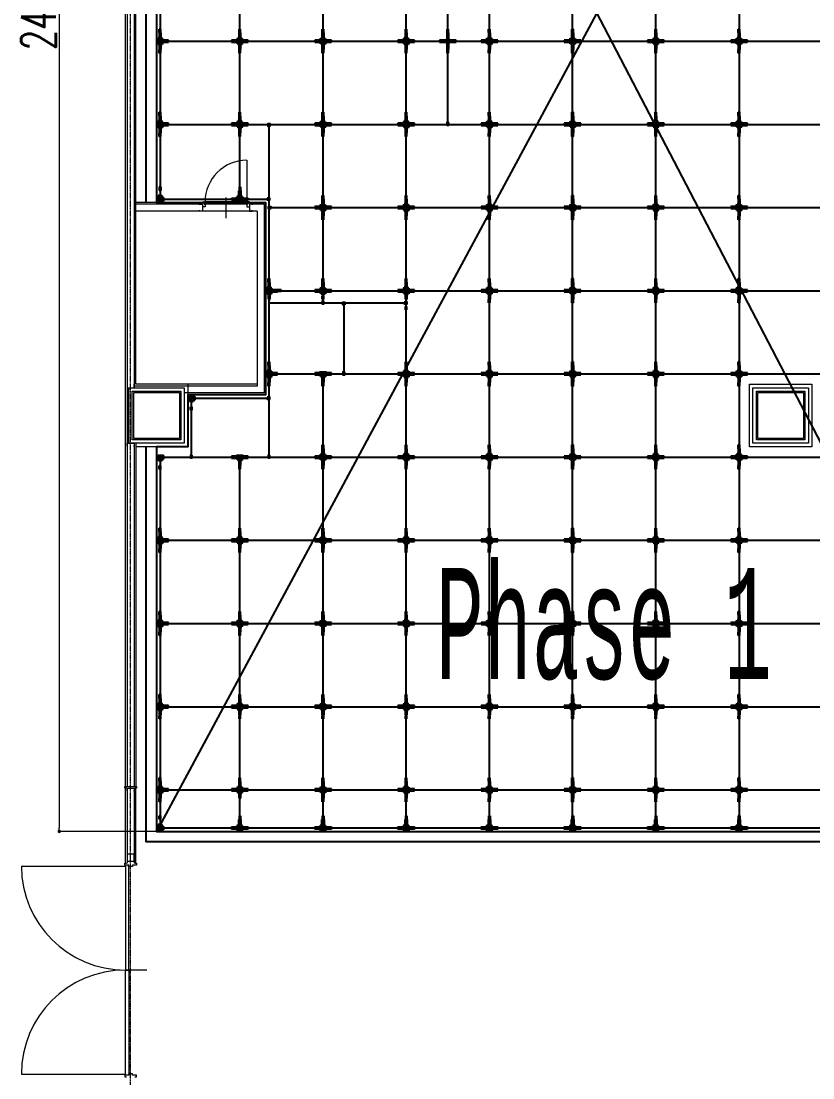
# Model space of a CAD drawing. Extents: x 225000 to 2157367, y 208400 to 840900.
# Drawn here: x 496972 to 508391, y 383647 to 398891 of the extents above; entities that cross this region are included whole.
import ezdxf
from ezdxf.enums import TextEntityAlignment as Align

# ---------------------------------------------------------------- set-up
doc = ezdxf.new("R2010")
doc.units = 0
doc.header["$LTSCALE"] = 10
for name, pattern in [('Data Center Layout_L20$0$CENTER', [2, 1.25, -0.25, 0.25, -0.25]), ('XFDC20$0$CENTERX2', [4, 2.5, -0.5, 0.5, -0.5]), ('XFDC20$0$HIDDEN2', [0.1875, 0.125, -0.0625])]:
    doc.linetypes.add(name, pattern=pattern)
for name, color, linetype, lineweight in [('Data Center Layout_L20$0$ARC', 252, 'Continuous', 0), ('Data Center Layout_L20$0$K-SIN', 252, 'Data Center Layout_L20$0$CENTER', 9), ('Data Center Layout_L20$0$STEEL1', 252, 'Continuous', 0), ('Data Center Layout_L20$0$SUGATA3', 252, 'Continuous', 0)]:
    doc.layers.add(name, color=color, linetype=linetype, lineweight=lineweight)
for name, color, linetype in [('Data Center Layout_L20$0$MACHINE-DIM', 252, 'Continuous'), ('XFDC20$0$A-C-2800 (PH1)', 191, 'Continuous'), ('XFDC20$0$AC-S', 150, 'Continuous')]:
    doc.layers.add(name, color=color, linetype=linetype)
for name, color, linetype, plot in [('XFDC20$0$A-Area (PH1)', 170, 'Continuous', False), ('XFDC20$0$A-C-Point', 9, 'Continuous', False), ('XFDC20$0$A-C-Point Other', 15, 'Continuous', False)]:
    doc.layers.add(name, color=color, linetype=linetype, plot=plot)
doc.styles.add('Data Center Layout_L20$0$ATS', font='monotxt', dxfattribs={"bigfont": 'BIGFONT'})
doc.styles.add('Data Center Layout_L20$0$型式1', font='simplex.shx', dxfattribs={"width": 0.68, "bigfont": 'chineset.shx'})
doc.dimstyles.new('Data Center Layout_L20$0$DIM-50-00', dxfattribs={"dimscale": 0, "dimtxt": 150, "dimasz": 50, "dimexe": 0, "dimexo": 0.1, "dimgap": 50, "dimtad": 1, "dimdec": 1, "dimdsep": 46, "dimtxsty": 'Data Center Layout_L20$0$型式1', "dimblk": 'Data Center Layout_L20$0$_Dot', "dimcen": 0, "dimclrd": 256, "dimclre": 256, "dimclrt": 256, "dimadec": 0, "dimazin": 0, "dimtfac": 0.8, "dimtdec": 1, "dimtmove": 2, "dimatfit": 3, "dimldrblk": 'Data Center Layout_L20$0$_ArchTick', "dimfxl": 1, "dimtolj": 1, "dimlwd": 13, "dimlwe": 9, "dimarcsym": 0})

# ---------------------------------------------------------------- blocks, each defined once
blk = doc.blocks.new('Data Center Layout_L20$0$_Dot')
at = {"layer": 'Data Center Layout_L20$0$MACHINE-DIM', "color": 0, "lineweight": -2}
blk.add_line((-0.5, 0), (-1, 0), dxfattribs=at)
at = {"layer": 'Data Center Layout_L20$0$MACHINE-DIM', "color": 0, "const_width": 0.5}
blk.add_lwpolyline([(-0.25, 0, 1), (0.25, 0, 1)], format="xyb", close=True, dxfattribs=at)
blk = doc.blocks.new('*D114')
at = {"layer": 'Data Center Layout_L20$0$STEEL1', "lineweight": 9, "transparency": 16777216}
for p, q in [((498925, 211202), (497522, 211202)), ((498925, 187202), (497522, 187202))]:
    blk.add_line(p, q, dxfattribs=at)
at = {"layer": 'Data Center Layout_L20$0$STEEL1', "lineweight": 13, "transparency": 16777216}
blk.add_line((497522, 211152), (497522, 187252), dxfattribs=at)
at = {"layer": 'DEFPOINTS', "color": 0, "transparency": 16777216}
for p in [(498926, 211202), (497522, 187202), (498926, 187202)]:
    blk.add_point(p, dxfattribs=at)
at = {"layer": 'Data Center Layout_L20$0$STEEL1', "lineweight": 13, "transparency": 16777216, "xscale": 50, "yscale": 50, "zscale": 50}
for p, rotation in [((497522, 211202), 90), ((497522, 187202), 270)]:
    blk.add_blockref('Data Center Layout_L20$0$_Dot', p, dxfattribs=dict(at, rotation=rotation))
at = {"layer": 'Data Center Layout_L20$0$STEEL1', "transparency": 16777216, "insert": (497222, 199202), "char_height": 500, "attachment_point": 5, "rotation": 90, "style": 'Data Center Layout_L20$0$型式1'}
blk.add_mtext('\\A1;24000', dxfattribs=at)
blk = doc.blocks.new('Data Center Layout_L20$0$_ArchTick')
at = {"layer": 'Data Center Layout_L20$0$MACHINE-DIM', "color": 0, "const_width": 0.15}
blk.add_lwpolyline([(-0.5, -0.5), (0.5, 0.5)], dxfattribs=at)
blk = doc.blocks.new('XFDC20$0$Ceil-J十')
for p, q in [((-53, 11), (-53, 12)), ((-45, 12), (-52, 12)), ((-44, 10), (-52, 10)), ((-44, 10), (-52, 10)), ((-50, 0), (-50, 28)), ((-28, 28), (-50, 28)), ((-27, 27), (-50, 27)), ((-48, 9), (-50, 9)), ((-46, 4), (-50, 4)), ((-50, 0), (-50, -28)), ((-48, 0), (-48, 9)), ((-48, 0), (-48, -9)), ((-46, 0), (-46, 10)), ((-46, 8), (-21, 8)), ((-21, 2), (-46, 2)), ((-46, 0), (-46, -10)), ((-44, 10), (-44, 11)), ((-44, 10), (-18, 10)), ((-40, 8), (-40, 10)), ((-40, 0), (-40, 2)), ((-40, 0), (-40, -2)), ((0, 50), (-28, 50)), ((-28, 28), (-28, 50)), ((-27, 27), (-27, 50)), ((-20, 8), (-20, 10)), ((-19, 4), (-19, 6)), ((-11, 53), (-12, 53)), ((-12, 45), (-12, 52)), ((-10, 44), (-11, 44)), ((-10, 44), (-10, 52)), ((0, 46), (-10, 46)), ((-10, 44), (-10, 18)), ((-8, 40), (-10, 40)), ((-8, 20), (-10, 20)), ((-9, 48), (-9, 50)), ((0, 48), (-9, 48)), ((-8, 46), (-8, 21)), ((-4, 19), (-6, 19)), ((-4, 46), (-4, 50)), ((-2, 21), (-2, 46)), ((0, 40), (-2, 40)), ((0, 50), (28, 50)), ((0, 48), (9, 48)), ((0, 46), (10, 46)), ((0, 40), (2, 40)), ((2, 21), (2, 46)), ((4, 46), (4, 50)), ((4, 19), (6, 19)), ((8, 46), (8, 21)), ((8, 40), (10, 40)), ((8, 20), (10, 20)), ((9, 48), (9, 50)), ((10, 44), (10, 52)), ((10, 44), (10, 18)), ((10, 44), (11, 44)), ((11, 53), (12, 53)), ((12, 45), (12, 52)), ((44, 10), (18, 10)), ((19, 4), (19, 6)), ((20, 8), (20, 10)), ((46, 8), (21, 8)), ((21, 2), (46, 2)), ((27, 27), (27, 50)), ((27, 27), (50, 27)), ((28, 28), (28, 50)), ((28, 28), (50, 28)), ((29, 28), (38, 28)), ((40, 8), (40, 10)), ((40, 0), (40, 2)), ((40, 0), (40, -2)), ((44, 10), (44, 11)), ((44, 10), (52, 10)), ((45, 12), (52, 12)), ((46, 0), (46, 10)), ((46, 4), (50, 4)), ((46, 0), (46, -10)), ((48, 0), (48, 9)), ((48, 9), (50, 9)), ((48, 0), (48, -9)), ((50, 0), (50, 28)), ((50, 0), (50, -28)), ((53, 11), (53, 12)), ((-53, -11), (-53, -12)), ((-44, -10), (-52, -10)), ((-45, -12), (-52, -12)), ((-46, -4), (-50, -4)), ((-48, -9), (-50, -9)), ((-27, -27), (-50, -27)), ((-28, -28), (-50, -28)), ((-21, -2), (-46, -2)), ((-46, -8), (-21, -8)), ((-44, -10), (-18, -10)), ((-44, -10), (-44, -11)), ((-40, -8), (-40, -10)), ((-28, -28), (-28, -50)), ((0, -50), (-28, -50)), ((-27, -27), (-27, -50)), ((-20, -8), (-20, -10)), ((-19, -4), (-19, -6)), ((-12, -45), (-12, -52)), ((-11, -53), (-12, -53)), ((-10, -44), (-11, -44)), ((-10, -44), (-10, -18)), ((-8, -20), (-10, -20)), ((-8, -40), (-10, -40)), ((-10, -44), (-10, -52)), ((0, -46), (-10, -46)), ((0, -48), (-9, -48)), ((-9, -48), (-9, -50)), ((-8, -46), (-8, -21)), ((-4, -19), (-6, -19)), ((-4, -46), (-4, -50)), ((-2, -21), (-2, -46)), ((0, -40), (-2, -40)), ((0, -40), (2, -40)), ((0, -46), (10, -46)), ((0, -48), (9, -48)), ((0, -50), (28, -50)), ((2, -21), (2, -46)), ((4, -19), (6, -19)), ((4, -46), (4, -50)), ((8, -20), (10, -20)), ((8, -46), (8, -21)), ((8, -40), (10, -40)), ((9, -48), (9, -50)), ((10, -44), (10, -18)), ((10, -44), (10, -52)), ((10, -44), (11, -44)), ((11, -53), (12, -53)), ((12, -45), (12, -52)), ((14, -2), (14, -2)), ((44, -10), (18, -10)), ((19, -4), (19, -6)), ((20, -8), (20, -10)), ((21, -2), (46, -2)), ((46, -8), (21, -8)), ((27, -27), (50, -27)), ((27, -27), (27, -50)), ((28, -28), (28, -50)), ((28, -28), (50, -28)), ((40, -8), (40, -10)), ((44, -10), (52, -10)), ((44, -10), (44, -11)), ((45, -12), (52, -12)), ((46, -4), (50, -4)), ((48, -9), (50, -9)), ((53, -11), (53, -12))]:
    blk.add_line(p, q)
blk.add_circle((0, 0), 14)
for centre, radius, start, end in [((-52, 12), 0.5, 90, 180), ((-52, 11), 0.5, 180, 270), ((-45, 11), 1, 0, 90), ((-21, 6), 2.5, 0, 90), ((-21, 4), 2.5, 270, 0), ((-18, 13), 2.5, 270, 324.7056), ((0, 0), 20, 125.2944, 144.7056), ((-12, 52), 0.5, 90, 180), ((-11, 45), 1, 180, 270), ((-13, 18), 2.5, 305.2944, 0), ((-11, 52), 0.5, 0, 90), ((-6, 21), 2.5, 180, 270), ((-4, 21), 2.5, 270, 0), ((4, 21), 2.5, 180, 270), ((6, 21), 2.5, 270, 0), ((11, 52), 0.5, 90, 180), ((13, 18), 2.5, 180, 234.7056), ((11, 45), 1, 270, 0), ((12, 52), 0.5, 0, 90), ((0, 0), 20, 35.2944, 54.7056), ((18, 13), 2.5, 215.2944, 270), ((21, 6), 2.5, 90, 180), ((21, 4), 2.5, 180, 270), ((45, 11), 1, 90, 180), ((52, 12), 0.5, 0, 90), ((52, 11), 0.5, 270, 0), ((-52, -11), 0.5, 90, 180), ((-52, -12), 0.5, 180, 270), ((-45, -11), 1, 270, 0), ((-21, -4), 2.5, 0, 90), ((-21, -6), 2.5, 270, 0), ((-18, -13), 2.5, 35.2944, 90), ((0, 0), 20, 215.2944, 234.7056), ((-13, -18), 2.5, 0, 54.7056), ((-11, -45), 1, 90, 180), ((-12, -52), 0.5, 180, 270), ((-11, -52), 0.5, 270, 0), ((-6, -21), 2.5, 90, 180), ((-4, -21), 2.5, 0, 90), ((4, -21), 2.5, 90, 180), ((6, -21), 2.5, 0, 90), ((13, -18), 2.5, 125.2944, 180), ((11, -52), 0.5, 180, 270), ((11, -45), 1, 0, 90), ((0, 0), 20, 305.2944, 324.7056), ((12, -52), 0.5, 270, 0), ((18, -13), 2.5, 90, 144.7056), ((21, -4), 2.5, 90, 180), ((21, -6), 2.5, 180, 270), ((45, -11), 1, 180, 270), ((52, -11), 0.5, 0, 90), ((52, -12), 0.5, 270, 0)]:
    blk.add_arc(centre, radius, start, end)
blk = doc.blocks.new('XFDC20$0$Turnbuckle-POINT')
at = {"extrusion": (0, 1, 0)}
for p, q in [((-2.5, -1.1), (-2.5, 1.1)), ((2.5, 1.1), (-2.5, 1.1)), ((2.5, -1.1), (2.5, 1.1)), ((2.5, -1.1), (-2.5, -1.1))]:
    blk.add_line(p, q, dxfattribs=at)
at = {"color": 1, "linetype": 'XFDC20$0$HIDDEN2', "ltscale": 0.5, "extrusion": (0, 1, 0)}
for p, q in [((-2.2, -1.1), (-2.2, 1.1)), ((2.2, -1.1), (2.2, 1.1))]:
    blk.add_line(p, q, dxfattribs=at)
blk.add_circle((0, 0), 0.476)
blk = doc.blocks.new('XFDC20$0$A-C-Support (24x24x6t)')
for p, q in [((-2.8, 1.5), (-12, 1.5)), ((-12, 1.5), (-12, -1.5)), ((1.5, 12), (-1.5, 12)), ((-1.5, 12), (-1.5, 2.8)), ((1.5, 2.8), (1.5, 12)), ((12, 1.5), (2.8, 1.5)), ((12, -1.5), (12, 1.5)), ((-12, -1.5), (-2.8, -1.5)), ((-1.5, -2.8), (-1.5, -12)), ((-1.5, -12), (1.5, -12)), ((1.5, -12), (1.5, -2.8)), ((2.8, -1.5), (12, -1.5))]:
    blk.add_line(p, q)
at = {"color": 9, "linetype": 'XFDC20$0$CENTERX2', "ltscale": 0.01}
for p, q in [((5, 0), (-5, 0)), ((0, 5), (0, -5))]:
    blk.add_line(p, q, dxfattribs=at)
for centre, radius in [((-10, 0), 0.652), ((-7, 0), 0.652), ((0, 0), 1.63), ((0, 10), 0.652), ((0, 7), 0.652), ((7, 0), 0.652), ((10, 0), 0.652), ((0, -7), 0.652), ((0, -10), 0.652)]:
    blk.add_circle(centre, radius)
for centre, start, end in [((-2.8, 2.8), 270, 360), ((2.8, 2.8), 180, 270), ((-2.8, -2.8), 0, 90), ((2.8, -2.8), 90, 180)]:
    blk.add_arc(centre, 1.25, start, end)
blk = doc.blocks.new('XFDC20$0$Ceil-JT')
for p, q in [((-53, 11), (-53, 12)), ((-45, 12), (-52, 12)), ((-44, 10), (-52, 10)), ((-50, 0), (-50, 28)), ((-28, 28), (-50, 28)), ((-27, 27), (-50, 27)), ((-48, 9), (-50, 9)), ((-46, 4), (-50, 4)), ((-50, 0), (-50, -28)), ((-48, 0), (-48, 9)), ((-48, 0), (-48, -9)), ((-46, 0), (-46, 10)), ((-46, 8), (-21, 8)), ((-21, 2), (-46, 2)), ((-46, 0), (-46, -10)), ((-44, 10), (-44, 11)), ((-44, 10), (-18, 10)), ((-40, 8), (-40, 10)), ((-40, 0), (-40, 2)), ((-40, 0), (-40, -2)), ((0, 50), (-28, 50)), ((-28, 28), (-28, 50)), ((-27, 27), (-27, 50)), ((-20, 8), (-20, 10)), ((-19, 4), (-19, 6)), ((-11, 53), (-12, 53)), ((-12, 45), (-12, 52)), ((-10, 44), (-11, 44)), ((-10, 44), (-10, 52)), ((0, 46), (-10, 46)), ((-10, 44), (-10, 18)), ((-8, 40), (-10, 40)), ((-8, 20), (-10, 20)), ((-9, 48), (-9, 50)), ((0, 48), (-9, 48)), ((-8, 46), (-8, 21)), ((-4, 19), (-6, 19)), ((-4, 46), (-4, 50)), ((-2, 21), (-2, 46)), ((0, 40), (-2, 40)), ((0, 50), (28, 50)), ((0, 48), (9, 48)), ((0, 46), (10, 46)), ((0, 40), (2, 40)), ((2, 21), (2, 46)), ((4, 46), (4, 50)), ((4, 19), (6, 19)), ((8, 46), (8, 21)), ((8, 40), (10, 40)), ((8, 20), (10, 20)), ((9, 48), (9, 50)), ((10, 44), (10, 52)), ((10, 44), (10, 18)), ((10, 44), (11, 44)), ((11, 53), (12, 53)), ((12, 45), (12, 52)), ((44, 10), (18, 10)), ((19, 4), (19, 6)), ((20, 8), (20, 10)), ((46, 8), (21, 8)), ((21, 2), (46, 2)), ((27, 27), (27, 50)), ((27, 27), (50, 27)), ((28, 28), (28, 50)), ((28, 28), (50, 28)), ((40, 8), (40, 10)), ((40, 0), (40, 2)), ((40, 0), (40, -2)), ((44, 10), (44, 11)), ((44, 10), (52, 10)), ((44, 10), (52, 10)), ((45, 12), (52, 12)), ((46, 0), (46, 10)), ((46, 4), (50, 4)), ((46, 0), (46, -10)), ((48, 0), (48, 9)), ((48, 9), (50, 9)), ((48, 0), (48, -9)), ((50, 0), (50, 28)), ((50, 0), (50, -28)), ((53, 11), (53, 12)), ((-53, -11), (-53, -12)), ((-44, -10), (-52, -10)), ((-45, -12), (-52, -12)), ((-46, -4), (-50, -4)), ((-48, -9), (-50, -9)), ((-50, -27), (50, -27)), ((-50, -28), (50, -28)), ((-21, -2), (-46, -2)), ((-46, -8), (-21, -8)), ((-44, -10), (-18, -10)), ((-44, -10), (-44, -11)), ((-40, -8), (-40, -10)), ((-20, -8), (-20, -10)), ((-19, -4), (-19, -6)), ((44, -10), (-18, -10)), ((10, -8), (-10, -8)), ((19, -4), (19, -6)), ((20, -8), (20, -10)), ((21, -2), (46, -2)), ((46, -8), (21, -8)), ((40, -8), (40, -10)), ((44, -10), (52, -10)), ((44, -10), (44, -11)), ((45, -12), (52, -12)), ((46, -4), (50, -4)), ((48, -9), (50, -9)), ((53, -11), (53, -12))]:
    blk.add_line(p, q)
for centre, radius, start, end in [((-52, 12), 0.5, 90, 180), ((-52, 11), 0.5, 180, 270), ((-45, 11), 1, 0, 90), ((-21, 6), 2.5, 0, 90), ((-21, 4), 2.5, 270, 0), ((-18, 13), 2.5, 270, 324.7056), ((0, 0), 20, 125.2944, 144.7056), ((0, 0), 14, 334.2285, 205.7715), ((-12, 52), 0.5, 90, 180), ((-11, 45), 1, 180, 270), ((-13, 18), 2.5, 305.2944, 0), ((-11, 52), 0.5, 0, 90), ((-6, 21), 2.5, 180, 270), ((-4, 21), 2.5, 270, 0), ((4, 21), 2.5, 180, 270), ((6, 21), 2.5, 270, 0), ((11, 52), 0.5, 90, 180), ((13, 18), 2.5, 180, 234.7056), ((11, 45), 1, 270, 0), ((12, 52), 0.5, 0, 90), ((0, 0), 20, 35.2944, 54.7056), ((18, 13), 2.5, 215.2944, 270), ((21, 6), 2.5, 90, 180), ((21, 4), 2.5, 180, 270), ((45, 11), 1, 90, 180), ((52, 12), 0.5, 0, 90), ((52, 11), 0.5, 270, 0), ((-52, -11), 0.5, 90, 180), ((-52, -12), 0.5, 180, 270), ((-45, -11), 1, 270, 0), ((-21, -4), 2.5, 0, 90), ((-21, -6), 2.5, 270, 0), ((-10, -5), 2.5, 205.7715, 270), ((10, -5), 2.5, 270, 334.2285), ((21, -4), 2.5, 90, 180), ((21, -6), 2.5, 180, 270), ((45, -11), 1, 180, 270), ((52, -11), 0.5, 0, 90), ((52, -12), 0.5, 270, 0)]:
    blk.add_arc(centre, radius, start, end)
blk = doc.blocks.new('XFDC20$0$A-C-Support-T (24x24x6t)')
for p, q in [((-2.8, 1.5), (-12, 1.5)), ((-12, 1.5), (-12, -1.5)), ((1.5, 12), (-1.5, 12)), ((-1.5, 12), (-1.5, 2.8)), ((1.5, -12), (1.5, 12)), ((-12, -1.5), (-2.8, -1.5)), ((-1.5, -2.8), (-1.5, -12)), ((-1.5, -12), (1.5, -12))]:
    blk.add_line(p, q)
at = {"color": 9, "linetype": 'XFDC20$0$CENTERX2', "ltscale": 0.01}
for p, q in [((-5, 0), (0, 0)), ((0, 5), (0, -5))]:
    blk.add_line(p, q, dxfattribs=at)
for centre in [(-10, 0), (-7, 0), (0, 10), (0, 7), (0, -7), (0, -10)]:
    blk.add_circle(centre, 0.652)
for centre, start, end in [((-2.8, 2.8), 270, 0), ((-2.8, -2.8), 0, 90)]:
    blk.add_arc(centre, 1.25, start, end)
blk = doc.blocks.new('XFDC20$0$Ceil-JL')
for p, q in [((-53, 11), (-53, 12)), ((-45, 12), (-52, 12)), ((-44, 10), (-52, 10)), ((-50, 0), (-50, 28)), ((-28, 28), (-50, 28)), ((-27, 27), (-50, 27)), ((-48, 9), (-50, 9)), ((-46, 4), (-50, 4)), ((-50, 0), (-50, -28)), ((-48, 0), (-48, 9)), ((-48, 0), (-48, -9)), ((-46, 0), (-46, 10)), ((-46, 8), (-21, 8)), ((-21, 2), (-46, 2)), ((-46, 0), (-46, -10)), ((-44, 10), (-44, 11)), ((-44, 10), (-18, 10)), ((-40, 8), (-40, 10)), ((-40, 0), (-40, 2)), ((-40, 0), (-40, -2)), ((0, 50), (-28, 50)), ((-28, 28), (-28, 50)), ((-27, 27), (-27, 50)), ((-20, 8), (-20, 10)), ((-19, 4), (-19, 6)), ((-11, 53), (-12, 53)), ((-12, 45), (-12, 52)), ((-10, 44), (-11, 44)), ((-10, 44), (-10, 52)), ((0, 46), (-10, 46)), ((-10, 44), (-10, 18)), ((-8, 40), (-10, 40)), ((-8, 20), (-10, 20)), ((-9, 48), (-9, 50)), ((0, 48), (-9, 48)), ((-8, 46), (-8, 21)), ((-4, 19), (-6, 19)), ((-4, 46), (-4, 50)), ((-2, 21), (-2, 46)), ((0, 40), (-2, 40)), ((0, 50), (28, 50)), ((0, 48), (9, 48)), ((0, 46), (10, 46)), ((0, 40), (2, 40)), ((2, 21), (2, 46)), ((4, 46), (4, 50)), ((4, 19), (6, 19)), ((8, 46), (8, 21)), ((8, 40), (10, 40)), ((8, 20), (10, 20)), ((8, -5), (8, 10)), ((9, 48), (9, 50)), ((10, 44), (10, 52)), ((10, 44), (10, -10)), ((10, 44), (11, 44)), ((11, 53), (12, 53)), ((12, 45), (12, 52)), ((27, -27), (27, 50)), ((28, -28), (28, 50)), ((-53, -11), (-53, -12)), ((-44, -10), (-52, -10)), ((-45, -12), (-52, -12)), ((-46, -4), (-50, -4)), ((-48, -9), (-50, -9)), ((-50, -27), (27, -27)), ((-50, -28), (28, -28)), ((-21, -2), (-46, -2)), ((-46, -8), (-21, -8)), ((-44, -10), (10, -10)), ((-44, -10), (-44, -11)), ((-40, -8), (-40, -10)), ((-20, -8), (-20, -10)), ((-19, -4), (-19, -6)), ((6, -8), (-10, -8))]:
    blk.add_line(p, q)
for centre, radius, start, end in [((-52, 12), 0.5, 90, 180), ((-52, 11), 0.5, 180, 270), ((-45, 11), 1, 0, 90), ((-21, 6), 2.5, 0, 90), ((-21, 4), 2.5, 270, 0), ((-18, 13), 2.5, 270, 324.7056), ((0, 0), 20, 125.2944, 144.7056), ((0, 0), 14, 64.2285, 205.7715), ((-12, 52), 0.5, 90, 180), ((-11, 45), 1, 180, 270), ((-13, 18), 2.5, 305.2944, 0), ((-11, 52), 0.5, 0, 90), ((-6, 21), 2.5, 180, 270), ((-4, 21), 2.5, 270, 0), ((4, 21), 2.5, 180, 270), ((6, 21), 2.5, 270, 0), ((5, 10), 2.5, 0, 64.2285), ((11, 52), 0.5, 90, 180), ((11, 45), 1, 270, 0), ((12, 52), 0.5, 0, 90), ((-52, -11), 0.5, 90, 180), ((-52, -12), 0.5, 180, 270), ((-45, -11), 1, 270, 0), ((-21, -4), 2.5, 0, 90), ((-21, -6), 2.5, 270, 0), ((-10, -5), 2.5, 205.7715, 270), ((5, -5), 2.5, 295.7715, 0)]:
    blk.add_arc(centre, radius, start, end)
blk = doc.blocks.new('XFDC20$0$Ceil-Jc')
blk.add_lwpolyline([(-1.25, -2.9), (1.25, -2.9), (1.25, 1.2), (-1.25, 1.2)], close=True)
blk = doc.blocks.new('XFDC20')
at = {"layer": 'XFDC20$0$A-Area (PH1)'}
for points in [[(511426, 187202), (511426, 195002), (511826, 195002), (511826, 211127), (498926, 211127), (498926, 205602), (499326, 205602), (499326, 204802), (498926, 204802), (498926, 196274), (500498, 196274), (500498, 193502), (499376, 193502), (499376, 192752)], [(499376, 193502), (499376, 193502), (499376, 192752), (498926, 192752), (498926, 187202), (511426, 187202)]]:
    blk.add_lwpolyline(points, dxfattribs=at)
at = {"layer": 'XFDC20$0$A-C-2800 (PH1)', "ltscale": 0.3}
for p, q in [((501326, 194827), (501326, 211077)), ((502526, 187252), (502526, 211077)), ((503726, 187252), (503726, 211077)), ((504926, 187252), (504926, 211077)), ((506126, 187252), (506126, 211077)), ((507326, 211077), (507326, 187252)), ((498976, 204752), (498976, 196324)), ((500126, 196324), (500126, 204602)), ((503126, 197402), (503126, 204602)), ((498976, 198602), (511776, 198602)), ((498976, 197402), (511776, 197402)), ((500548, 192602), (500548, 197402)), ((498976, 196324), (500548, 196324)), ((500548, 196202), (511776, 196202)), ((500548, 195002), (511376, 195002)), ((500548, 194827), (502526, 194827)), ((501626, 194827), (501626, 193802)), ((500548, 193802), (511376, 193802)), ((501326, 187252), (501326, 193802)), ((499426, 193452), (499426, 192602)), ((499426, 193452), (500548, 193452)), ((498976, 192602), (511376, 192602)), ((498976, 192602), (498976, 187252)), ((500126, 187252), (500126, 192602)), ((498976, 191402), (511376, 191402)), ((498976, 190202), (511376, 190202)), ((498976, 189002), (511376, 189002)), ((498976, 187802), (511376, 187802)), ((498976, 187252), (511376, 187252))]:
    blk.add_line(p, q, dxfattribs=at)
at = {"layer": 'XFDC20$0$A-C-Point', "yscale": 10, "zscale": 10}
for p, xscale, rotation in [((498976, 198752, 0), -10, 90), ((500126, 198752), -10, 90), ((501326, 198752), -10, 90), ((502526, 198752), -10, 90), ((503126, 198752), -10, 90), ((503726, 198752), -10, 90), ((504926, 198752), -10, 90), ((506126, 198752), -10, 90), ((507326, 198752), -10, 90), ((498976, 198452), -10, 90), ((500126, 198452), -10, 90), ((501326, 198452), -10, 90), ((502526, 198452), -10, 90), ((503126, 198452), -10, 90), ((503726, 198452), -10, 90), ((504926, 198452), -10, 90), ((506126, 198452), -10, 90), ((507326, 198452), -10, 90), ((498976, 197552, 0), -10, 90), ((500126, 197552), -10, 90), ((501326, 197552), -10, 90), ((502526, 197552), -10, 90), ((503726, 197552), -10, 90), ((504926, 197552), -10, 90), ((506126, 197552), -10, 90), ((507326, 197552), -10, 90), ((498976, 197252), -10, 90), ((500126, 197252), -10, 90), ((501326, 197252), -10, 90), ((502526, 197252), -10, 90), ((503726, 197252), -10, 90), ((504926, 197252), -10, 90), ((506126, 197252), -10, 90), ((507326, 197252), -10, 90), ((498976, 196474), 10, 90.00000000000001), ((500126, 196474), 10, 90.00000000000001), ((501326, 196352), -10, 90), ((502526, 196352), -10, 90), ((503726, 196352), -10, 90), ((504926, 196352), -10, 90), ((506126, 196352), -10, 90), ((507326, 196352), -10, 90), ((501326, 196052), -10, 90), ((502526, 196052), -10, 90), ((503726, 196052), -10, 90), ((504926, 196052), -10, 90), ((506126, 196052), -10, 90), ((507326, 196052), -10, 90), ((500548, 195152, 0), -10, 90), ((501326, 195152), -10, 90), ((502526, 195152), -10, 90), ((503726, 195152), -10, 90), ((504926, 195152), -10, 90), ((506126, 195152), -10, 90), ((507326, 195152), -10, 90), ((500698, 195002), -10, 180), ((501326, 194904), -10, 90), ((503726, 194852), -10, 90), ((504926, 194852), -10, 90), ((506126, 194852), -10, 90), ((507326, 194852), -10, 90), ((502526, 194752), -10, 90), ((500548, 193952, 0), -10, 90), ((502526, 193952), -10, 90), ((503726, 193952), -10, 90), ((504926, 193952), -10, 90), ((506126, 193952), -10, 90), ((507326, 193952), -10, 90), ((500548, 193652), -10, 90), ((501326, 193652), -10, 90), ((502526, 193652), -10, 90), ((503726, 193652), -10, 90), ((504926, 193652), -10, 90), ((506126, 193652), -10, 90), ((507326, 193652), -10, 90), ((499426, 193302), -10, 90), ((501326, 192752), -10, 90), ((502526, 192752), -10, 90), ((503726, 192752), -10, 90), ((504926, 192752), -10, 90), ((506126, 192752), -10, 90), ((507326, 192752), -10, 90), ((498976, 192452), -10, 90), ((500126, 192452), -10, 90), ((501326, 192452), -10, 90), ((502526, 192452), -10, 90), ((503726, 192452), -10, 90), ((504926, 192452), -10, 90), ((506126, 192452), -10, 90), ((507326, 192452), -10, 90), ((498976, 191552, 0), -10, 90), ((500126, 191552), -10, 90), ((501326, 191552), -10, 90), ((502526, 191552), -10, 90), ((503726, 191552), -10, 90), ((504926, 191552), -10, 90), ((506126, 191552), -10, 90), ((507326, 191552), -10, 90), ((498976, 191252), -10, 90), ((500126, 191252), -10, 90), ((501326, 191252), -10, 90), ((502526, 191252), -10, 90), ((503726, 191252), -10, 90), ((504926, 191252), -10, 90), ((506126, 191252), -10, 90), ((507326, 191252), -10, 90), ((498976, 190352, 0), -10, 90), ((500126, 190352), -10, 90), ((501326, 190352), -10, 90), ((502526, 190352), -10, 90), ((503726, 190352), -10, 90), ((504926, 190352), -10, 90), ((506126, 190352), -10, 90), ((507326, 190352), -10, 90), ((498976, 190052), -10, 90), ((500126, 190052), -10, 90), ((501326, 190052), -10, 90), ((502526, 190052), -10, 90), ((503726, 190052), -10, 90), ((504926, 190052), -10, 90), ((506126, 190052), -10, 90), ((507326, 190052), -10, 90), ((498976, 189152, 0), -10, 90), ((500126, 189152), -10, 90), ((501326, 189152), -10, 90), ((502526, 189152), -10, 90), ((503726, 189152), -10, 90), ((504926, 189152), -10, 90), ((506126, 189152), -10, 90), ((507326, 189152), -10, 90), ((498976, 188852), -10, 90), ((500126, 188852), -10, 90), ((501326, 188852), -10, 90), ((502526, 188852), -10, 90), ((503726, 188852), -10, 90), ((504926, 188852), -10, 90), ((506126, 188852), -10, 90), ((507326, 188852), -10, 90), ((498976, 187952, 0), -10, 90), ((500126, 187952), -10, 90), ((501326, 187952), -10, 90), ((502526, 187952), -10, 90), ((503726, 187952), -10, 90), ((504926, 187952), -10, 90), ((506126, 187952), -10, 90), ((507326, 187952), -10, 90), ((498976, 187652), -10, 90), ((501326, 187652), -10, 90), ((502526, 187652), -10, 90), ((503726, 187652), -10, 90), ((504926, 187652), -10, 90), ((506126, 187652), -10, 90), ((507326, 187652), -10, 90), ((498976, 187402, 0), -10, 90), ((500126, 187402), 10, 90.00000000000001), ((501326, 187402), 10, 90.00000000000001), ((502526, 187402), 10, 90.00000000000001), ((503726, 187402), 10, 90.00000000000001), ((504926, 187402), 10, 90.00000000000001), ((506126, 187402), 10, 90.00000000000001), ((507326, 187402), 10, 90.00000000000001)]:
    blk.add_blockref('XFDC20$0$Turnbuckle-POINT', p, dxfattribs=dict(at, xscale=xscale, rotation=rotation))
at = {"layer": 'XFDC20$0$A-C-Point Other', "xscale": -1}
for name, p, rotation in [('XFDC20$0$Ceil-JT', (498976, 198602), 270), ('XFDC20$0$Ceil-JT', (498976, 197402), 270), ('XFDC20$0$Ceil-JT', (500548, 195002), 270), ('XFDC20$0$Ceil-JT', (500548, 193802), 270), ('XFDC20$0$Ceil-JT', (501326, 193802), 180), ('XFDC20$0$Ceil-JL', (499426, 193452), 270), ('XFDC20$0$Ceil-JL', (498976, 192602), 270), ('XFDC20$0$Ceil-JT', (500126, 192602), 180), ('XFDC20$0$Ceil-JT', (498976, 191402), 270), ('XFDC20$0$Ceil-JT', (498976, 190202), 270), ('XFDC20$0$Ceil-JT', (498976, 189002), 270), ('XFDC20$0$Ceil-JT', (498976, 187802), 270)]:
    blk.add_blockref(name, p, dxfattribs=dict(at, rotation=rotation))
at = {"layer": 'XFDC20$0$A-C-Point Other'}
for name, p in [('XFDC20$0$Ceil-J十', (500126, 198602)), ('XFDC20$0$Ceil-J十', (501326, 198602)), ('XFDC20$0$Ceil-J十', (502526, 198602)), ('XFDC20$0$Ceil-J十', (503726, 198602)), ('XFDC20$0$Ceil-J十', (504926, 198602)), ('XFDC20$0$Ceil-J十', (506126, 198602)), ('XFDC20$0$Ceil-J十', (507326, 198602)), ('XFDC20$0$Ceil-J十', (500126, 197402)), ('XFDC20$0$Ceil-J十', (501326, 197402)), ('XFDC20$0$Ceil-J十', (502526, 197402)), ('XFDC20$0$Ceil-J十', (503726, 197402)), ('XFDC20$0$Ceil-J十', (504926, 197402)), ('XFDC20$0$Ceil-J十', (506126, 197402)), ('XFDC20$0$Ceil-J十', (507326, 197402)), ('XFDC20$0$Ceil-JT', (500126, 196324)), ('XFDC20$0$Ceil-J十', (501326, 196202)), ('XFDC20$0$Ceil-J十', (502526, 196202)), ('XFDC20$0$Ceil-J十', (503726, 196202)), ('XFDC20$0$Ceil-J十', (504926, 196202)), ('XFDC20$0$Ceil-J十', (506126, 196202)), ('XFDC20$0$Ceil-J十', (507326, 196202)), ('XFDC20$0$Ceil-J十', (501326, 195002)), ('XFDC20$0$Ceil-J十', (502526, 195002)), ('XFDC20$0$Ceil-J十', (503726, 195002)), ('XFDC20$0$Ceil-J十', (504926, 195002)), ('XFDC20$0$Ceil-J十', (506126, 195002)), ('XFDC20$0$Ceil-J十', (507326, 195002)), ('XFDC20$0$Ceil-J十', (502526, 193802)), ('XFDC20$0$Ceil-J十', (503726, 193802)), ('XFDC20$0$Ceil-J十', (504926, 193802)), ('XFDC20$0$Ceil-J十', (506126, 193802)), ('XFDC20$0$Ceil-J十', (507326, 193802)), ('XFDC20$0$Ceil-J十', (501326, 192602)), ('XFDC20$0$Ceil-J十', (502526, 192602)), ('XFDC20$0$Ceil-J十', (503726, 192602)), ('XFDC20$0$Ceil-J十', (504926, 192602)), ('XFDC20$0$Ceil-J十', (506126, 192602)), ('XFDC20$0$Ceil-J十', (507326, 192602)), ('XFDC20$0$Ceil-J十', (500126, 191402)), ('XFDC20$0$Ceil-J十', (501326, 191402)), ('XFDC20$0$Ceil-J十', (502526, 191402)), ('XFDC20$0$Ceil-J十', (503726, 191402)), ('XFDC20$0$Ceil-J十', (504926, 191402)), ('XFDC20$0$Ceil-J十', (506126, 191402)), ('XFDC20$0$Ceil-J十', (507326, 191402)), ('XFDC20$0$Ceil-J十', (500126, 190202)), ('XFDC20$0$Ceil-J十', (501326, 190202)), ('XFDC20$0$Ceil-J十', (502526, 190202)), ('XFDC20$0$Ceil-J十', (503726, 190202)), ('XFDC20$0$Ceil-J十', (504926, 190202)), ('XFDC20$0$Ceil-J十', (506126, 190202)), ('XFDC20$0$Ceil-J十', (507326, 190202)), ('XFDC20$0$Ceil-J十', (500126, 189002)), ('XFDC20$0$Ceil-J十', (501326, 189002)), ('XFDC20$0$Ceil-J十', (502526, 189002)), ('XFDC20$0$Ceil-J十', (503726, 189002)), ('XFDC20$0$Ceil-J十', (504926, 189002)), ('XFDC20$0$Ceil-J十', (506126, 189002)), ('XFDC20$0$Ceil-J十', (507326, 189002)), ('XFDC20$0$Ceil-J十', (500126, 187802)), ('XFDC20$0$Ceil-J十', (501326, 187802)), ('XFDC20$0$Ceil-J十', (502526, 187802)), ('XFDC20$0$Ceil-J十', (503726, 187802)), ('XFDC20$0$Ceil-J十', (504926, 187802)), ('XFDC20$0$Ceil-J十', (506126, 187802)), ('XFDC20$0$Ceil-J十', (507326, 187802)), ('XFDC20$0$Ceil-JT', (500126, 187252)), ('XFDC20$0$Ceil-JT', (501326, 187252)), ('XFDC20$0$Ceil-JT', (502526, 187252)), ('XFDC20$0$Ceil-JT', (503726, 187252)), ('XFDC20$0$Ceil-JT', (504926, 187252)), ('XFDC20$0$Ceil-JT', (506126, 187252)), ('XFDC20$0$Ceil-JT', (507326, 187252))]:
    blk.add_blockref(name, p, dxfattribs=at)
at = {"layer": 'XFDC20$0$A-C-Point Other', "xscale": -10, "yscale": 10, "zscale": 10}
for p in [(500548, 197402, 0), (501626, 194827, 0)]:
    blk.add_blockref('XFDC20$0$Ceil-Jc', p, dxfattribs=at)
at = {"layer": 'XFDC20$0$A-C-Point Other', "xscale": 10, "yscale": 10, "zscale": 10}
for p, rotation in [((503126, 197402, 0), 180), ((500548, 196324), 270), ((500548, 196202), 89.99999999999999), ((501326, 194827, 0), 180), ((502526, 194827), 270), ((501626, 193802, 0), 180), ((500548, 193452), 270), ((499426, 192602, 0), 180), ((500548, 192602, 0), 180)]:
    blk.add_blockref('XFDC20$0$Ceil-Jc', p, dxfattribs=dict(at, rotation=rotation))
at = {"layer": 'XFDC20$0$A-C-Point Other', "rotation": 270}
for p in [(498976, 196324), (498976, 187252)]:
    blk.add_blockref('XFDC20$0$Ceil-JL', p, dxfattribs=at)
at = {"layer": 'XFDC20$0$AC-S', "yscale": 10, "zscale": 10}
for p, xscale, rotation in [((498976, 198602), 10, 180), ((498976, 197402), 10, 180), ((500126, 196324), -10, 90), ((500548, 195002), 10, 180), ((500548, 195002), 10, 180), ((501326, 195002), 10, 270), ((500548, 193802), 10, 180), ((501326, 193802), 10, 90.00000000000001), ((500126, 192602), 10, 90.00000000000001), ((498976, 191402), 10, 180), ((498976, 190202), 10, 180), ((498976, 189002), 10, 180), ((498976, 187802), 10, 180), ((500126, 187252), -10, 90), ((501326, 187252), -10, 90), ((502526, 187252), -10, 90), ((503726, 187252), -10, 90), ((504926, 187252), -10, 90), ((506126, 187252), -10, 90), ((507326, 187252), -10, 90)]:
    blk.add_blockref('XFDC20$0$A-C-Support-T (24x24x6t)', p, dxfattribs=dict(at, xscale=xscale, rotation=rotation))
at = {"layer": 'XFDC20$0$AC-S', "xscale": 10, "yscale": 10, "zscale": 10}
for p in [(500126, 198602), (501326, 198602), (502526, 198602), (503126, 198602), (503726, 198602), (504926, 198602), (506126, 198602), (507326, 198602), (500126, 197402), (501326, 197402), (502526, 197402), (503726, 197402), (504926, 197402), (506126, 197402), (507326, 197402), (501326, 196202), (502526, 196202), (503726, 196202), (504926, 196202), (506126, 196202), (507326, 196202), (502526, 195002), (503726, 195002), (504926, 195002), (506126, 195002), (507326, 195002), (502526, 193802), (503726, 193802), (504926, 193802), (506126, 193802), (507326, 193802), (501326, 192602), (502526, 192602), (503726, 192602), (504926, 192602), (506126, 192602), (507326, 192602), (500126, 191402), (501326, 191402), (502526, 191402), (503726, 191402), (504926, 191402), (506126, 191402), (507326, 191402), (500126, 190202), (501326, 190202), (502526, 190202), (503726, 190202), (504926, 190202), (506126, 190202), (507326, 190202), (500126, 189002), (501326, 189002), (502526, 189002), (503726, 189002), (504926, 189002), (506126, 189002), (507326, 189002), (500126, 187802), (501326, 187802), (502526, 187802), (503726, 187802), (504926, 187802), (506126, 187802), (507326, 187802)]:
    blk.add_blockref('XFDC20$0$A-C-Support (24x24x6t)', p, dxfattribs=at)
blk = doc.blocks.new('Data Center Layout_L20')
for p, q in [((511425.59, 187202.31), (498925.59, 211202.31)), ((511825.59, 211202.31), (498925.59, 187202.31))]:
    blk.add_line(p, q)
for points in [[(498775.59, 196274.31), (498775.59, 211277.31), (511975.59, 211277.31), (511975.59, 211027.31), (511825.59, 211027.31), (511825.59, 211127.31), (498925.59, 211127.31), (498925.59, 196274.31)], [(498925.59, 192752.31), (498925.59, 187202.31), (511425.59, 187202.31), (511425.59, 187302.31), (511575.59, 187302.31), (511575.59, 187052.31), (498775.59, 187052.31), (498775.59, 192752.31)]]:
    blk.add_lwpolyline(points)
at = {"layer": 'Data Center Layout_L20$0$ARC'}
for p, q in [((498475.59, 187852.31), (498475.59, 215552.31)), ((498500.59, 215552.31), (498500.59, 187852.31)), ((498600.59, 204802.31), (498600.59, 193602.31)), ((498625.59, 193652.31), (498625.59, 204802.31)), ((500225.59, 196884.31), (500225.59, 196284.31)), ((499585.59, 196252.31), (498600.59, 196252.31)), ((500475.59, 196252.31), (500265.59, 196252.31)), ((500475.59, 196252.31), (500475.59, 193527.31)), ((500497.59, 193502.31), (500497.59, 196274.31)), ((499375.59, 193627.31), (498600.59, 193627.31)), ((500375.59, 193627.31), (498600.59, 193627.31)), ((500475.59, 193527.31), (499325.59, 193527.31)), ((498600.59, 192802.31), (498600.59, 187852.31)), ((498625.59, 192802.31), (498625.59, 187852.31)), ((498475.59, 186742.31), (498475.59, 187827.31)), ((498500.59, 187827.31), (498500.59, 186742.31)), ((498600.59, 187827.31), (498600.59, 186742.31)), ((498625.59, 186742.31), (498625.59, 187827.31)), ((496975.59, 186702.31), (498475.59, 186702.31)), ((496975.59, 183702.31), (498475.59, 183702.31))]:
    blk.add_line(p, q, dxfattribs=at)
at = {"layer": 'Data Center Layout_L20$0$ARC', "linetype": 'Continuous'}
for p, q in [((499925.59, 196349.31), (499925.59, 196049.31)), ((499585.59, 196274.31), (498600.59, 196274.31)), ((500497.59, 196274.31), (500265.59, 196274.31)), ((499375.59, 193652.31), (498625.59, 193652.31)), ((500375.59, 193652.31), (498625.59, 193652.31)), ((500497.59, 193502.31), (499375.59, 193502.31)), ((498785.59, 185202.31), (498485.59, 185202.31))]:
    blk.add_line(p, q, dxfattribs=at)
at = {"layer": 'Data Center Layout_L20$0$ARC'}
for points in [[(499545.59, 196242.31), (499545.59, 196252.31), (499585.59, 196252.31), (499585.59, 196152.31), (499545.59, 196152.31), (499545.59, 196162.31)], [(499585.59, 196259.31), (499585.59, 196284.31), (499610.59, 196284.31), (499610.59, 196249.31), (499625.59, 196249.31), (499625.59, 196214.31), (499585.59, 196214.31)], [(500265.59, 196259.31), (500265.59, 196284.31), (500240.59, 196284.31), (500240.59, 196249.31), (500225.59, 196249.31), (500225.59, 196214.31), (500265.59, 196214.31)], [(500305.59, 196242.31), (500305.59, 196252.31), (500265.59, 196252.31), (500265.59, 196152.31), (500305.59, 196152.31), (500305.59, 196162.31)], [(498510.59, 193642.31), (498500.59, 193642.31), (498500.59, 193602.31), (498600.59, 193602.31), (498600.59, 193642.31), (498590.59, 193642.31)], [(499375.59, 193652.31), (499375.59, 192752.31), (498625.59, 192752.31)], [(498510.59, 192762.31), (498500.59, 192762.31), (498500.59, 192802.31), (498600.59, 192802.31), (498600.59, 192762.31), (498590.59, 192762.31)], [(498490.59, 187827.31), (498465.59, 187827.31), (498465.59, 187852.31), (498635.59, 187852.31), (498635.59, 187827.31), (498610.59, 187827.31)], [(498510.59, 187787.31), (498500.59, 187787.31), (498500.59, 187827.31), (498600.59, 187827.31), (498600.59, 187787.31), (498590.59, 187787.31)], [(498610.59, 186742.31), (498635.59, 186742.31), (498635.59, 186717.31), (498580.59, 186717.31), (498580.59, 186697.31), (498520.59, 186697.31), (498520.59, 186717.31), (498465.59, 186717.31), (498465.59, 186742.31), (498490.59, 186742.31)], [(498610.59, 183662.31), (498635.59, 183662.31), (498635.59, 183687.31), (498580.59, 183687.31), (498580.59, 183707.31), (498520.59, 183707.31), (498520.59, 183687.31), (498465.59, 183687.31), (498465.59, 183662.31), (498490.59, 183662.31)]]:
    blk.add_lwpolyline(points, dxfattribs=at)
for points in [[(500235.59, 196284.31), (499615.59, 196284.31), (499615.59, 196254.31), (500235.59, 196254.31)], [(498525.59, 193602.31), (499325.59, 193602.31), (499325.59, 192802.31), (498525.59, 192802.31)], [(508375.59, 193652.31), (508375.59, 192752.31), (507475.59, 192752.31), (507475.59, 193652.31)], [(507525.59, 193602.31), (508325.59, 193602.31), (508325.59, 192802.31), (507525.59, 192802.31)], [(498575.59, 192852.31), (498575.59, 193552.31), (499275.59, 193552.31), (499275.59, 192852.31)], [(498595.59, 192872.31), (498595.59, 193532.31), (499255.59, 193532.31), (499255.59, 192872.31)], [(507575.59, 192852.31), (507575.59, 193552.31), (508275.59, 193552.31), (508275.59, 192852.31)], [(507595.59, 193532.31), (508255.59, 193532.31), (508255.59, 192872.31), (507595.59, 192872.31)], [(498500.59, 186872.31), (498500.59, 186772.31), (498600.59, 186772.31), (498600.59, 186872.31)], [(498475.59, 186717.31), (498475.59, 185202.31), (498525.59, 185202.31), (498525.59, 186717.31)], [(498475.59, 183687.31), (498475.59, 185202.31), (498525.59, 185202.31), (498525.59, 183687.31)]]:
    blk.add_lwpolyline(points, close=True, dxfattribs=at)
for centre, radius, start, end in [((500225.59, 196284.31), 600, 90, 180), ((498475.59, 186702.31), 1500, 180, 270), ((498475.59, 183702.31), 1500, 90, 180)]:
    blk.add_arc(centre, radius, start, end, dxfattribs=at)
at = {"layer": 'Data Center Layout_L20$0$K-SIN'}
blk.add_line((498550.59, 179702.31), (498550.59, 216852.31), dxfattribs=at)
at = {"layer": 'Data Center Layout_L20$0$SUGATA3'}
for q in [(498625.59, 196152.31), (500375.59, 193627.31)]:
    blk.add_line((500375.59, 196152.31), q, dxfattribs=at)
at = {"style": 'Data Center Layout_L20$0$ATS', "width": 0.5}
blk.add_text('Phase 1', height=1600, dxfattribs=at).set_placement((505375.59, 190202.31), align=Align.MIDDLE_CENTER)
at = {"layer": 'Data Center Layout_L20$0$STEEL1'}
dim = blk.add_linear_dim(base=(497522.29, 187202.31), p1=(498925.59, 211202.31), p2=(498925.59, 187202.31), angle=90, dimstyle='Data Center Layout_L20$0$DIM-50-00', override={"dimscale": 1, "dimtxt": 500}, dxfattribs=at)
dim.commit()
dim.dimension.update_dxf_attribs({"geometry": '*D114', "text_midpoint": (497222.29, 199202.31)})

msp = doc.modelspace()

# ---------------------------------------------------------------- block references
for name in ['Data Center Layout_L20', 'XFDC20']:
    msp.add_blockref(name, (0, 200000))

doc.saveas('drawing.dxf')
